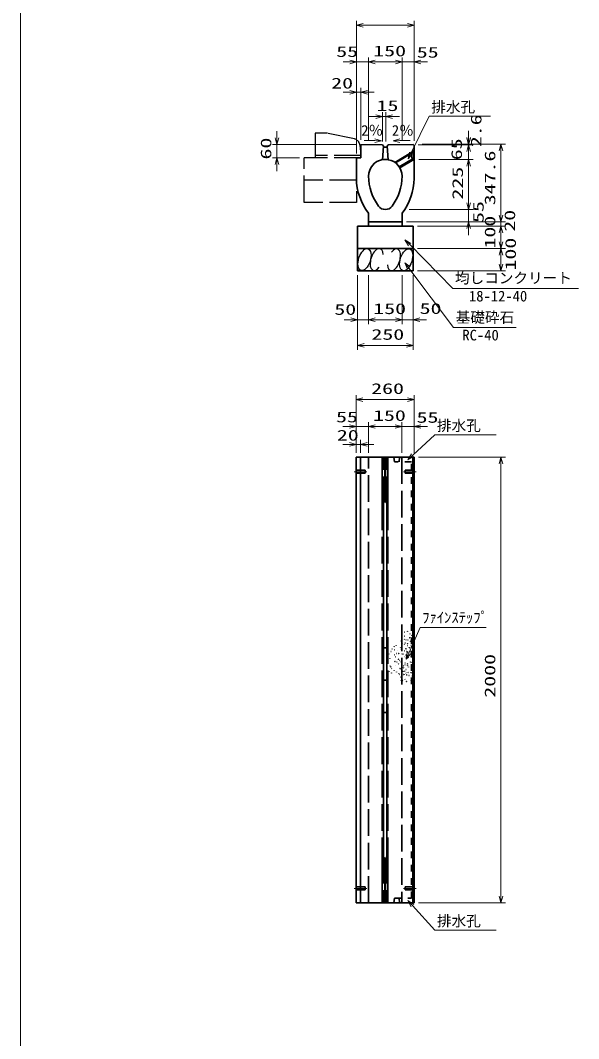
# Model space of a CAD drawing. Units: millimetres on the paper. Extents: x 15 to 1224, y 2 to 859.
# Drawn here: x 15 to 140.3, y 440.5 to 669 of the extents above; entities that cross this region are included whole.
import ezdxf
from ezdxf.enums import TextEntityAlignment as Align

# ---------------------------------------------------------------- set-up
doc = ezdxf.new("R2010")
doc.units = ezdxf.units.MM
for name, pattern in [('DASHED', [7.5, 6, -1.5]), ('USER1', [18.5, 12, -1.5, 3.5, -1.5]), ('USER2', [3, 1.5, -1.5])]:
    doc.linetypes.add(name, pattern=pattern)
for name, color, linetype, lineweight in [('D-BMK（構造物基準線）', 2, 'USER1', 18), ('D-STR-DIM（寸法）', 7, 'Continuous', 13), ('D-STR-HTXT(均しCON-旗)', 7, 'Continuous', 13), ('D-STR-HTXT(基礎砕石-旗)', 7, 'Continuous', 13), ('D-STR-HTXT（WS-旗）', 7, 'Continuous', 13), ('D-STR-HTXT（旗上げ）', 7, 'Continuous', 13), ('D-STR-STRF(グリ)', 7, 'Continuous', 25), ('D-STR-STRF(歩車)', 7, 'DASHED', 25), ('D-STR（構造物WS）', 1, 'Continuous', 35), ('D-STR（構造物）', 1, 'Continuous', 35)]:
    doc.layers.add(name, color=color, linetype=linetype, lineweight=lineweight)
doc.styles.add('ＭＳ ゴシック', font='')
doc.styles.get('ＭＳ ゴシック').set_extended_font_data('MS Gothic')

# ---------------------------------------------------------------- blocks, each defined once
blk = doc.blocks.new('_Open30')
at = {"color": 7, "linetype": 'Continuous', "lineweight": 13}
for p, q in [((-1, 0.2679), (0, 0)), ((0, 0), (-1, -0.2679)), ((0, 0), (-1, 0))]:
    blk.add_line(p, q, dxfattribs=at)

msp = doc.modelspace()

# ---------------------------------------------------------------- linework, layer by layer
at = {"layer": 'D-BMK（構造物基準線）'}
for p, q in [((89.918, 567.735), (92.767, 567.735)), ((103.842, 567.735), (100.992, 567.735)), ((89.918, 474.235), (92.767, 474.235)), ((103.842, 474.235), (100.992, 474.235))]:
    msp.add_line(p, q, dxfattribs=at)
at = {"layer": 'D-STR-DIM（寸法）', "color": 2}
msp.add_line((14.994, 858.635), (14.994, 15.02), dxfattribs=at)
at = {"layer": 'D-STR-DIM（寸法）'}
for p, q in [((90.431, 660.721), (90.431, 668.929)), ((91.931, 667.929), (101.931, 667.929)), ((103.431, 660.721), (103.431, 668.929)), ((90.431, 639.189), (90.431, 660.721)), ((93.181, 642.184), (93.181, 660.721)), ((93.181, 642.153), (93.181, 660.721)), ((100.681, 642.152), (100.681, 660.721)), ((100.681, 642.184), (100.681, 660.721)), ((103.431, 641.989), (103.431, 660.721)), ((88.931, 659.721), (87.431, 659.721)), ((90.431, 659.721), (93.181, 659.721)), ((94.681, 659.721), (96.181, 659.721)), ((94.681, 659.721), (99.181, 659.721)), ((99.181, 659.721), (97.681, 659.721)), ((100.681, 659.721), (103.431, 659.721)), ((104.931, 659.721), (106.431, 659.721)), ((90.431, 639.189), (90.431, 653.911)), ((91.431, 642.189), (91.431, 653.911)), ((88.931, 652.911), (87.431, 652.911)), ((90.431, 652.911), (91.431, 652.911)), ((92.931, 652.911), (94.431, 652.911)), ((94.786, 647.434), (93.286, 647.434)), ((94.786, 647.434), (93.286, 647.434)), ((96.286, 641.84), (96.286, 648.434)), ((96.286, 641.84), (96.286, 648.434)), ((96.286, 647.434), (97.077, 647.434)), ((96.286, 647.434), (97.077, 647.434)), ((97.077, 641.824), (97.077, 648.434)), ((97.077, 641.824), (97.077, 648.434)), ((98.577, 647.434), (100.077, 647.434)), ((98.577, 647.434), (100.077, 647.434)), ((72.597, 642.689), (72.597, 644.189)), ((72.597, 642.689), (72.597, 644.189)), ((115.623, 642.741), (115.623, 644.241)), ((115.623, 642.604), (115.623, 644.104)), ((115.623, 642.604), (115.623, 644.104)), ((90.431, 641.189), (71.597, 641.189)), ((90.431, 641.189), (71.597, 641.189)), ((72.597, 638.189), (72.597, 641.189)), ((72.597, 638.189), (72.597, 641.189)), ((92.195, 642.103), (94.556, 642.056)), ((92.195, 642.103), (94.556, 642.056)), ((102.541, 642.099), (100.18, 642.052)), ((102.541, 642.099), (100.18, 642.052)), ((104.283, 641.104), (116.623, 641.104)), ((104.283, 641.104), (116.623, 641.104)), ((104.298, 641.089), (116.623, 641.089)), ((105.181, 641.241), (116.623, 641.241)), ((106.181, 641.241), (123.884, 641.241)), ((115.623, 641.089), (115.623, 641.241)), ((115.623, 637.827), (115.623, 641.104)), ((115.623, 637.827), (115.623, 641.104)), ((77.681, 638.189), (71.597, 638.189)), ((77.681, 638.189), (71.597, 638.189)), ((104.431, 637.827), (116.623, 637.827)), ((104.431, 637.827), (116.623, 637.827)), ((104.431, 637.827), (116.623, 637.827)), ((115.623, 639.589), (115.623, 638.089)), ((122.884, 625.329), (122.884, 639.741)), ((72.597, 636.689), (72.597, 635.189)), ((72.597, 636.689), (72.597, 635.189)), ((115.623, 636.327), (115.623, 634.827)), ((115.623, 628.079), (115.623, 636.327)), ((115.623, 636.327), (115.623, 634.827)), ((115.623, 628.079), (115.623, 629.579)), ((102.271, 626.579), (116.623, 626.579)), ((102.271, 626.579), (116.623, 626.579)), ((115.623, 623.829), (115.623, 626.579)), ((122.884, 625.329), (122.884, 626.829)), ((101.681, 623.829), (123.884, 623.829)), ((101.681, 623.829), (123.884, 623.829)), ((101.681, 623.829), (116.623, 623.829)), ((104.181, 622.829), (123.884, 622.829)), ((104.181, 622.829), (123.884, 622.829)), ((115.623, 622.329), (115.623, 620.829)), ((122.884, 622.829), (122.884, 623.829)), ((122.884, 619.329), (122.884, 621.329)), ((122.884, 621.329), (122.884, 619.829)), ((104.181, 617.829), (123.884, 617.829)), ((104.181, 617.829), (123.884, 617.829)), ((122.884, 614.329), (122.884, 616.329)), ((104.181, 612.829), (123.884, 612.829)), ((90.681, 611.829), (90.681, 600.862)), ((93.181, 611.829), (93.181, 600.862)), ((93.181, 611.829), (93.181, 600.862)), ((100.681, 611.829), (100.681, 600.862)), ((100.681, 611.829), (100.681, 600.862)), ((103.181, 611.829), (103.181, 600.862)), ((89.181, 601.862), (87.681, 601.862)), ((90.681, 601.862), (93.181, 601.862)), ((94.681, 601.862), (96.181, 601.862)), ((94.681, 601.862), (99.181, 601.862)), ((99.181, 601.862), (97.681, 601.862)), ((100.681, 601.862), (103.181, 601.862)), ((104.681, 601.862), (106.181, 601.862)), ((90.681, 600.862), (90.681, 595.088)), ((103.181, 600.862), (103.181, 595.088)), ((92.181, 596.088), (101.681, 596.088)), ((90.38, 578.881), (90.38, 584.932)), ((91.88, 583.932), (101.88, 583.932)), ((103.38, 578.881), (103.38, 584.932)), ((90.38, 571.985), (90.38, 578.881)), ((93.13, 572.036), (93.13, 578.881)), ((93.13, 571.985), (93.13, 578.881)), ((100.63, 571.985), (100.63, 578.881)), ((100.63, 572.021), (100.63, 578.881)), ((103.38, 571.954), (103.38, 578.881)), ((88.88, 577.881), (87.38, 577.881)), ((90.38, 577.881), (93.13, 577.881)), ((94.63, 577.881), (96.13, 577.881)), ((94.63, 577.881), (99.13, 577.881)), ((99.13, 577.881), (97.63, 577.881)), ((100.63, 577.881), (103.38, 577.881)), ((104.88, 577.881), (106.38, 577.881)), ((104.38, 570.985), (123.884, 570.985)), ((122.884, 472.485), (122.884, 569.485)), ((104.38, 470.985), (123.884, 470.985))]:
    msp.add_line(p, q, dxfattribs=at)
at = {"layer": 'D-STR-HTXT(均しCON-旗)'}
msp.add_lwpolyline([(140.329, 608.881), (112.121, 608.881), (102.398, 618.698)], dxfattribs=at)
at = {"layer": 'D-STR-HTXT(基礎砕石-旗)'}
msp.add_lwpolyline([(126.303, 600.132), (112.199, 600.132), (102.195, 613.458)], dxfattribs=at)
at = {"layer": 'D-STR-HTXT（WS-旗）'}
for points in [[(120.558, 647.514), (106.769, 647.514), (102.729, 639.303)], [(121.834, 576.031), (108.046, 576.031), (103.088, 571.442)], [(121.834, 464.836), (108.046, 464.836), (102.998, 470.369)]]:
    msp.add_lwpolyline(points, dxfattribs=at)
at = {"layer": 'D-STR-HTXT（旗上げ）'}
for p, q in [((88.88, 573.868), (87.38, 573.868)), ((90.38, 571.985), (90.38, 574.868)), ((91.38, 573.868), (90.38, 573.868)), ((91.38, 571.985), (91.38, 574.868)), ((92.88, 573.868), (94.38, 573.868))]:
    msp.add_line(p, q, dxfattribs=at)
msp.add_lwpolyline([(119.552, 532.773), (104.723, 532.773), (102.223, 527.022)], dxfattribs=at)
at = {"layer": 'D-STR-STRF(グリ)'}
for centre, major_axis in [((92.256, 615.352), (0.79, 2.421)), ((101.606, 615.305), (-0.79, -2.421))]:
    msp.add_ellipse(centre, major_axis=major_axis, ratio=0.5139, dxfattribs=at)
for centre, major_axis in [((94.997, 615.352), (0.79, 2.421)), ((98.865, 615.305), (-0.79, -2.421))]:
    msp.add_ellipse(centre, major_axis=major_axis, ratio=0.5139, start_param=5.3575563, end_param=10.3750652, dxfattribs=at)
at = {"layer": 'D-STR-STRF(歩車)'}
for p, q in [((83.931, 643.689), (81.181, 643.689)), ((81.181, 643.689), (81.181, 638.189)), ((90.005, 642.414), (83.931, 643.689)), ((91.19, 641.096), (91.431, 638.689)), ((91.431, 638.189), (78.681, 638.189)), ((78.681, 628.189), (78.681, 638.189)), ((91.431, 638.689), (81.181, 638.689)), ((90.431, 638.189), (90.431, 628.189)), ((90.431, 633.189), (78.681, 633.189)), ((90.431, 628.189), (78.681, 628.189))]:
    msp.add_line(p, q, dxfattribs=at)
msp.add_arc((89.698, 640.946), 1.5, 5.71077, 78.15158, dxfattribs=at)
at = {"layer": 'D-STR（構造物WS）'}
for p, q in [((103.273, 639.692), (99.061, 637.165)), ((99.194, 637.069), (102.856, 639.267)), ((103.356, 638.109), (100.067, 636.135)), ((100.197, 635.922), (103.356, 637.817)), ((102.856, 639.309), (103.356, 639.609)), ((102.856, 638.109), (102.856, 639.309)), ((103.356, 638.109), (102.856, 638.109)), ((103.053, 637.634), (103.356, 637.809)), ((103.356, 639.609), (103.108, 639.856)), ((103.356, 637.809), (103.356, 639.609))]:
    msp.add_line(p, q, dxfattribs=at)
at = {"layer": 'D-STR（構造物WS）', "linetype": 'USER2'}
for p, q in [((98.997, 569.935), (98.858, 570.985)), ((102.805, 569.935), (98.997, 569.935)), ((100.13, 570.985), (100.001, 569.935)), ((102.805, 472.035), (102.805, 569.935)), ((98.858, 470.985), (98.997, 472.035)), ((98.997, 472.035), (102.805, 472.035)), ((100.13, 470.985), (100.001, 472.035))]:
    msp.add_line(p, q, dxfattribs=at)
at = {"layer": 'D-STR（構造物）'}
for p, q in [((96.306, 641.089), (91.431, 641.189)), ((91.431, 641.189), (91.431, 638.189)), ((96.306, 641.089), (96.531, 640.839)), ((96.531, 640.834), (96.306, 637.774)), ((96.786, 640.584), (97.076, 640.584)), ((97.326, 640.839), (97.556, 641.089)), ((97.326, 640.839), (97.556, 637.774)), ((103.181, 641.204), (97.556, 641.089)), ((91.431, 638.189), (90.431, 638.189)), ((90.431, 638.189), (90.431, 633.495)), ((93.181, 625.744), (93.181, 622.829)), ((100.681, 625.744), (100.681, 622.829)), ((90.681, 622.829), (103.181, 622.829)), ((90.681, 622.829), (90.681, 612.829)), ((100.681, 623.829), (93.181, 623.829)), ((103.181, 622.829), (103.181, 612.829)), ((90.681, 617.829), (103.181, 617.829)), ((90.681, 612.829), (103.181, 612.829)), ((90.38, 470.985), (90.38, 570.985)), ((90.38, 570.985), (103.38, 570.985)), ((91.38, 470.985), (91.38, 570.985)), ((96.255, 560.636), (96.255, 570.985)), ((96.255, 560.636), (96.255, 570.985)), ((96.755, 570.985), (96.88, 561.011)), ((97.005, 570.985), (96.88, 561.011)), ((97.505, 560.636), (97.505, 570.985)), ((103.13, 570.985), (103.13, 470.985)), ((103.38, 570.985), (103.38, 470.985)), ((96.505, 560.636), (96.505, 481.333)), ((97.255, 560.636), (97.255, 481.333)), ((101.148, 530.862), (101.201, 530.809)), ((101.201, 530.809), (101.254, 530.862)), ((101.262, 531.716), (101.335, 531.697)), ((101.888, 531.892), (101.945, 531.94)), ((101.945, 531.94), (101.993, 531.882)), ((102.447, 530.453), (102.374, 530.434)), ((102.427, 530.526), (102.447, 530.453)), ((102.463, 531.385), (102.538, 531.385)), ((102.811, 531.001), (102.864, 531.054)), ((102.864, 531.054), (102.917, 531.001)), ((97.505, 528.244), (96.255, 528.244)), ((98.476, 527.888), (98.496, 527.961)), ((98.949, 528.471), (98.896, 528.524)), ((98.949, 528.471), (99.002, 528.524)), ((99.364, 528.648), (99.327, 528.713)), ((100.33, 528.268), (100.272, 528.22)), ((100.494, 529.725), (100.487, 529.8)), ((100.515, 527.933), (100.576, 527.89)), ((100.782, 529.128), (100.712, 529.153)), ((101.241, 530.139), (101.176, 530.102)), ((101.195, 529.012), (101.226, 528.944)), ((101.411, 529.316), (101.35, 529.273)), ((101.411, 529.316), (101.454, 529.255)), ((101.541, 528.073), (101.528, 528.147)), ((101.628, 529.989), (101.554, 530.002)), ((101.845, 529.14), (101.907, 529.183)), ((101.954, 528.712), (101.879, 528.719)), ((101.907, 529.183), (101.95, 529.121)), ((101.967, 529.918), (101.993, 529.989)), ((102.176, 529.242), (102.244, 529.274)), ((102.298, 528.296), (102.249, 528.354)), ((102.409, 528.238), (102.347, 528.195)), ((102.452, 528.177), (102.409, 528.238)), ((102.564, 529.616), (102.577, 529.69)), ((102.577, 529.69), (102.651, 529.677)), ((102.7, 528.186), (102.626, 528.199)), ((102.687, 528.112), (102.7, 528.186)), ((102.691, 528.564), (102.729, 528.629)), ((102.729, 528.629), (102.794, 528.592)), ((102.759, 529.816), (102.82, 529.859)), ((102.82, 529.859), (102.863, 529.797)), ((97.688, 526.766), (97.695, 526.841)), ((97.907, 525.73), (97.938, 525.798)), ((98.167, 527.381), (98.242, 527.388)), ((98.924, 527.764), (98.989, 527.801)), ((98.942, 526.674), (98.974, 526.606)), ((99.217, 526.177), (99.275, 526.225)), ((99.275, 526.225), (99.323, 526.168)), ((99.432, 526.914), (99.357, 526.921)), ((99.74, 527.651), (99.715, 527.58)), ((99.793, 525.671), (99.868, 525.671)), ((99.868, 525.671), (99.868, 525.596)), ((99.991, 526.936), (99.923, 526.905)), ((99.991, 526.936), (99.96, 527.004)), ((100.576, 527.89), (100.533, 527.828)), ((100.679, 526.831), (100.631, 526.888)), ((100.931, 526.792), (100.866, 526.754)), ((100.894, 526.857), (100.931, 526.792)), ((101.157, 527.532), (101.232, 527.525)), ((101.372, 526.184), (101.334, 526.12)), ((101.522, 527.903), (101.597, 527.903)), ((101.535, 526.565), (101.608, 526.585)), ((101.608, 526.585), (101.588, 526.657)), ((101.766, 527.381), (101.693, 527.362)), ((101.795, 525.828), (101.782, 525.755)), ((101.928, 527.344), (101.99, 527.301)), ((101.99, 527.301), (101.947, 527.24)), ((102.049, 526.018), (101.988, 525.975)), ((102.049, 526.018), (102.092, 525.957)), ((102.609, 527.389), (102.683, 527.402)), ((102.739, 526.334), (102.665, 526.321)), ((102.683, 527.402), (102.696, 527.328)), ((102.752, 526.26), (102.739, 526.334)), ((102.981, 526.163), (102.92, 526.206)), ((102.938, 526.102), (102.981, 526.163)), ((97.999, 524.067), (97.98, 524.139)), ((98.183, 523.979), (98.118, 523.941)), ((98.183, 523.979), (98.221, 523.914)), ((98.307, 523.51), (98.36, 523.563)), ((99.044, 525.125), (99.044, 525.05)), ((99.119, 525.125), (99.044, 525.125)), ((99.18, 524.355), (99.251, 524.329)), ((99.512, 524.998), (99.493, 525.071)), ((99.895, 524.606), (99.827, 524.574)), ((99.927, 524.538), (99.895, 524.606)), ((100.193, 525.339), (100.14, 525.286)), ((100.225, 523.589), (100.157, 523.557)), ((100.257, 523.521), (100.225, 523.589)), ((100.472, 525.104), (100.415, 525.055)), ((100.472, 525.104), (100.521, 525.046)), ((100.503, 523.486), (100.478, 523.416)), ((100.657, 524.768), (100.719, 524.725)), ((100.719, 524.725), (100.676, 524.663)), ((100.998, 523.689), (100.925, 523.67)), ((101.052, 524.138), (100.977, 524.138)), ((100.978, 523.762), (100.998, 523.689)), ((101.375, 524.361), (101.3, 524.367)), ((101.362, 524.775), (101.42, 524.823)), ((101.42, 524.823), (101.371, 524.881)), ((101.908, 524.217), (101.836, 524.197)), ((101.929, 524.59), (101.856, 524.61)), ((101.928, 524.144), (101.908, 524.217)), ((101.909, 524.518), (101.929, 524.59)), ((102.095, 523.859), (102.152, 523.907)), ((102.152, 523.907), (102.104, 523.965)), ((102.49, 525.031), (102.551, 525.074)), ((102.551, 525.074), (102.594, 525.012)), ((102.843, 525.021), (102.83, 524.948)), ((102.848, 523.825), (102.842, 523.75)), ((97.764, 522.956), (97.796, 522.888)), ((98.287, 522.532), (98.345, 522.58)), ((98.345, 522.58), (98.393, 522.522)), ((98.924, 523.018), (98.943, 523.091)), ((99.444, 522.856), (99.45, 522.781)), ((99.969, 522.484), (99.969, 522.409)), ((100.085, 522.191), (100.032, 522.138)), ((100.514, 521.661), (100.439, 521.661)), ((100.514, 521.736), (100.514, 521.661)), ((100.845, 522.937), (100.773, 522.956)), ((100.826, 522.864), (100.845, 522.937)), ((101.069, 522.254), (101.011, 522.205)), ((101.069, 522.254), (101.021, 522.311)), ((101.159, 522.179), (101.159, 522.254)), ((101.266, 522.988), (101.213, 523.042)), ((101.213, 522.935), (101.266, 522.988)), ((101.319, 521.157), (101.372, 521.104)), ((101.582, 522.535), (101.514, 522.567)), ((101.523, 523.314), (101.598, 523.314)), ((101.69, 522.178), (101.765, 522.171)), ((101.765, 522.171), (101.758, 522.096)), ((102.035, 522.706), (101.962, 522.725)), ((102.035, 522.706), (102.015, 522.634)), ((102.258, 522.023), (102.201, 521.975)), ((102.21, 522.081), (102.258, 522.023)), ((102.619, 522.704), (102.626, 522.779)), ((102.815, 522.551), (102.767, 522.609)), ((102.948, 521.866), (102.954, 521.941)), ((96.505, 520.985), (97.255, 520.985)), ((100.499, 520.881), (100.467, 520.814)), ((100.864, 520.898), (100.811, 520.951)), ((100.811, 520.845), (100.864, 520.898)), ((101.621, 520.683), (101.689, 520.651)), ((101.689, 520.651), (101.657, 520.583)), ((102.725, 520.82), (102.732, 520.895)), ((102.864, 520.619), (102.922, 520.667)), ((102.922, 520.667), (102.873, 520.725)), ((96.255, 513.726), (97.505, 513.726)), ((96.255, 481.333), (96.255, 470.985)), ((96.755, 470.985), (96.88, 480.958)), ((96.755, 470.985), (96.88, 480.958)), ((97.005, 470.985), (96.88, 480.958)), ((97.005, 470.985), (96.88, 480.958)), ((97.505, 481.333), (97.505, 470.985)), ((103.38, 470.985), (90.38, 470.985))]:
    msp.add_line(p, q, dxfattribs=at)
at = {"layer": 'D-STR（構造物）', "linetype": 'DASHED'}
for p, q in [((93.13, 470.985), (93.13, 570.985)), ((96.505, 560.636), (96.505, 570.985)), ((97.255, 560.636), (97.255, 570.985)), ((100.63, 570.985), (100.63, 470.985)), ((90.38, 568.085), (92.38, 568.085)), ((90.38, 567.385), (92.38, 567.385)), ((92.38, 567.385), (92.38, 568.085)), ((101.38, 567.385), (101.38, 568.085)), ((103.38, 568.085), (101.38, 568.085)), ((103.38, 567.385), (101.38, 567.385)), ((96.255, 560.636), (96.255, 481.333)), ((97.505, 560.636), (97.505, 481.333)), ((96.505, 481.333), (96.505, 470.985)), ((97.255, 481.333), (97.255, 470.985)), ((90.38, 474.585), (92.38, 474.585)), ((90.38, 473.885), (92.38, 473.885)), ((92.38, 474.585), (92.38, 473.885)), ((103.38, 474.585), (101.38, 474.585)), ((101.38, 474.585), (101.38, 473.885)), ((103.38, 473.885), (101.38, 473.885))]:
    msp.add_line(p, q, dxfattribs=at)
at = {"layer": 'D-STR（構造物）'}
msp.add_lwpolyline([(103.181, 641.204), (103.431, 640.959), (103.431, 633.569)], dxfattribs=at)
for centre, radius, start, end in [((96.781, 640.834), 0.25, 179.93762, 270), ((97.076, 640.834), 0.25, 270, 0.06238), ((96.931, 634.079), 3.75, 99.59193, 180.04506), ((96.936, 634.081), 3.745, 359.92426, 80.47554), ((103.711, 633.839), 13.284, 181.1595, 217.55334), ((104.431, 634.079), 11.25, 180.015, 216.8604), ((89.431, 634.079), 11.25, 323.13959, 359.98497), ((90.146, 633.839), 13.284, 322.44666, 358.84048), ((96.931, 628.454), 1.875, 216.81288, 323.1871), ((96.88, 560.636), 0.375, 0, 180), ((96.88, 481.333), 0.375, 180, 0)]:
    msp.add_arc(centre, radius, start, end, dxfattribs=at)
at = {"layer": 'D-STR（構造物）', "linetype": 'DASHED'}
for centre, radius, start, end in [((96.931, 634.109), 3.717, 80.32104, 99.67896), ((96.88, 560.636), 0.625, 0, 180), ((96.88, 481.333), 0.625, 180, 0)]:
    msp.add_arc(centre, radius, start, end, dxfattribs=at)

# ---------------------------------------------------------------- block references
at = {"layer": 'D-STR-DIM（寸法）', "xscale": 1.5, "yscale": 1.5}
for p, rotation in [((90.431, 667.929), 180), ((93.181, 659.721), 180), ((93.181, 659.721), 180), ((103.431, 659.721), 180), ((91.431, 652.911), 180), ((97.077, 647.434), 180), ((97.077, 647.434), 180), ((72.597, 641.189), 270), ((72.597, 641.189), 270), ((96.056, 642.026), 358.85424), ((96.056, 642.026), 358.85424), ((98.68, 642.022), 181.14576), ((98.68, 642.022), 181.14576), ((115.623, 641.241), 270), ((115.623, 641.104), 270), ((115.623, 641.104), 270), ((115.623, 641.089), 90), ((122.884, 641.241), 90), ((72.597, 638.189), 90), ((72.597, 638.189), 90), ((115.623, 637.827), 90), ((115.623, 637.827), 90), ((115.623, 637.827), 90), ((115.623, 626.579), 270), ((115.623, 626.579), 270), ((122.884, 623.829), 270), ((122.884, 623.829), 270), ((115.623, 623.829), 90), ((122.884, 622.829), 90), ((122.884, 622.829), 90), ((122.884, 617.829), 270), ((122.884, 617.829), 90), ((122.884, 612.829), 270), ((93.181, 601.862), 180), ((93.181, 601.862), 180), ((103.181, 601.862), 180), ((90.681, 596.088), 180), ((90.38, 583.932), 180), ((93.13, 577.881), 180), ((93.13, 577.881), 180), ((103.38, 577.881), 180), ((122.884, 570.985), 90), ((122.884, 470.985), 270)]:
    msp.add_blockref('_Open30', p, dxfattribs=dict(at, rotation=rotation))
for p in [(103.431, 667.929), (90.431, 659.721), (100.681, 659.721), (100.681, 659.721), (90.431, 652.911), (96.286, 647.434), (96.286, 647.434), (90.681, 601.862), (100.681, 601.862), (100.681, 601.862), (103.181, 596.088), (103.38, 583.932), (90.38, 577.881), (100.63, 577.881), (100.63, 577.881)]:
    msp.add_blockref('_Open30', p, dxfattribs=at)
at = {"layer": 'D-STR-HTXT(均しCON-旗)', "xscale": 1.5, "yscale": 1.5, "rotation": 134.72505}
msp.add_blockref('_Open30', (101.342, 619.764), dxfattribs=at)
at = {"layer": 'D-STR-HTXT(基礎砕石-旗)', "xscale": 1.5, "yscale": 1.5, "rotation": 126.89552}
msp.add_blockref('_Open30', (101.294, 614.657), dxfattribs=at)
at = {"layer": 'D-STR-HTXT（WS-旗）', "xscale": 1.5, "yscale": 1.5}
for p, rotation in [((102.066, 637.957), 243.798), ((101.987, 570.423), 222.78711), ((101.987, 471.477), 132.37661)]:
    msp.add_blockref('_Open30', p, dxfattribs=dict(at, rotation=rotation))
at = {"layer": 'D-STR-HTXT（旗上げ）', "xscale": 1.5, "yscale": 1.5}
msp.add_blockref('_Open30', (90.38, 573.868), dxfattribs=at)
for p, rotation in [((91.38, 573.868), 180), ((101.625, 525.646), 246.50838)]:
    msp.add_blockref('_Open30', p, dxfattribs=dict(at, rotation=rotation))

# ---------------------------------------------------------------- texts
at = {"layer": 'D-STR-DIM（寸法）', "style": 'ＭＳ ゴシック', "width": 1.5}
for s, p in [('55', (85.912, 660.115)), ('150', (94.223, 660.258)), ('55', (103.996, 659.944)), ('20', (84.78, 653.014)), ('15', (94.969, 647.971)), ('15', (94.969, 647.971)), ('50', (85.483, 602.229)), ('150', (94.223, 602.399)), ('50', (104.633, 602.436)), ('250', (93.806, 596.626)), ('260', (93.755, 584.469)), ('55', (85.861, 578.1)), ('150', (94.172, 578.419)), ('55', (103.945, 578.005))]:
    msp.add_text(s, height=2.405, dxfattribs=at).set_placement(p, align=Align.BOTTOM_LEFT)
for s, p in [('2.6', (119.236, 640.579)), ('60', (72.059, 637.814)), ('60', (72.059, 637.814)), ('65', (114.857, 637.647)), ('65', (114.857, 637.647)), ('347.6', (122.346, 627.535)), ('225', (115.086, 628.823)), ('55', (119.732, 623.571)), ('20', (126.798, 621.61)), ('100', (122.346, 617.829)), ('100', (126.97, 612.896)), ('2000', (122.346, 517.026))]:
    msp.add_text(s, height=2.405, rotation=90, dxfattribs=at).set_placement(p, align=Align.BOTTOM_LEFT)
at = {"layer": 'D-STR-DIM（寸法）', "style": 'ＭＳ ゴシック'}
for rotation, p in [(0.01, (91.528, 642.415)), (0.01, (91.528, 642.415)), (359.99, (98.396, 642.411)), (359.99, (98.396, 642.411))]:
    msp.add_text('2％', height=2.405, rotation=rotation, dxfattribs=at).set_placement(p, align=Align.BOTTOM_LEFT)
at = {"layer": 'D-STR-HTXT(均しCON-旗)', "style": 'ＭＳ ゴシック'}
for s, p in [('均しコンクリート', (112.568, 609.292)), ('18-12-40', (115.702, 605.23))]:
    msp.add_text(s, height=2.405, dxfattribs=at).set_placement(p, align=Align.BOTTOM_LEFT)
at = {"layer": 'D-STR-HTXT(基礎砕石-旗)', "style": 'ＭＳ ゴシック'}
for s, p in [('基礎砕石', (112.734, 600.466)), ('RC-40', (114.222, 596.481))]:
    msp.add_text(s, height=2.405, dxfattribs=at).set_placement(p, align=Align.BOTTOM_LEFT)
at = {"layer": 'D-STR-HTXT（WS-旗）', "style": 'ＭＳ ゴシック'}
for p in [(107.25, 647.666), (108.526, 576.183), (108.526, 464.988)]:
    msp.add_text('排水孔', height=2.405, dxfattribs=at).set_placement(p, align=Align.BOTTOM_LEFT)
at = {"layer": 'D-STR-HTXT（旗上げ）', "style": 'ＭＳ ゴシック', "width": 1.5}
msp.add_text('20', height=2.405, dxfattribs=at).set_placement((86.048, 574.002), align=Align.BOTTOM_LEFT)
at = {"layer": 'D-STR-HTXT（旗上げ）', "style": 'ＭＳ ゴシック'}
msp.add_text('ﾌｧｲﾝｽﾃｯﾌﾟ', height=2.405, dxfattribs=at).set_placement((105.202, 533.097), align=Align.BOTTOM_LEFT)

doc.saveas('drawing.dxf')
